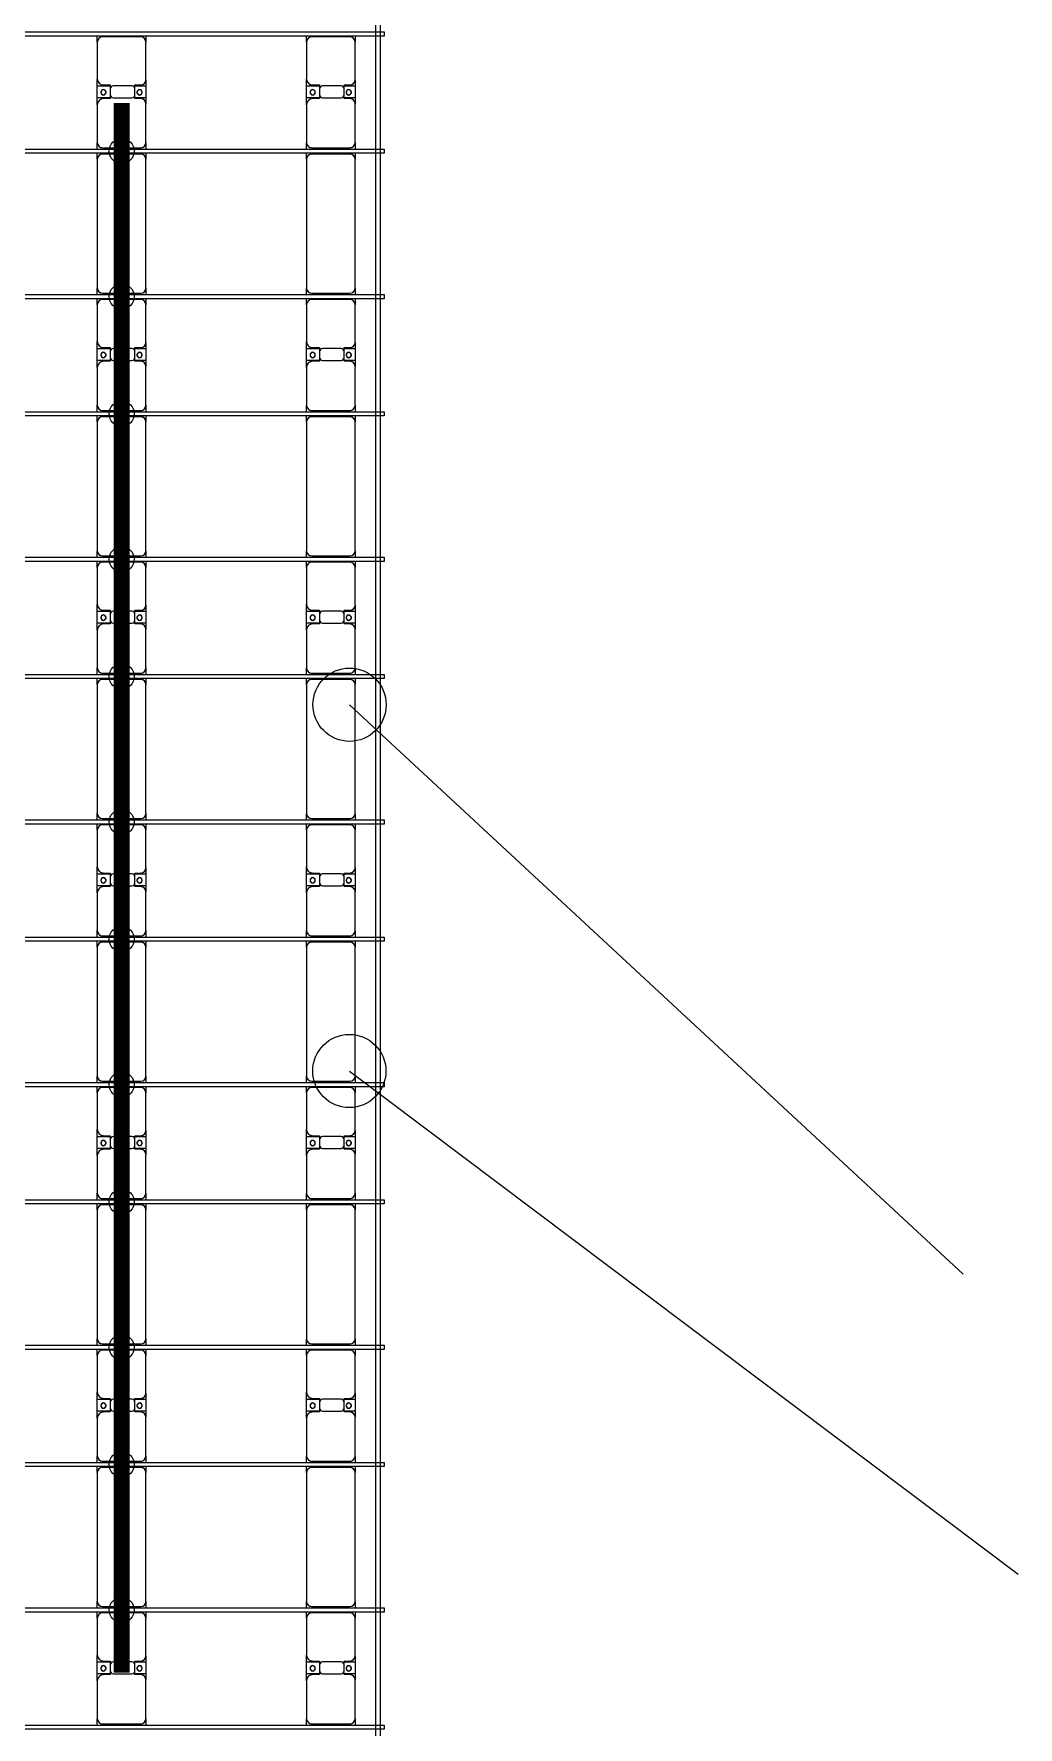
# Model space of a CAD drawing. Header units: millimetres. Extents: x -147246 to 112336, y -213734 to -86506.
# Drawn here: x 5045 to 14456, y -188580 to -172400 of the extents above; entities that cross this region are included whole.
import ezdxf

# ---------------------------------------------------------------- set-up
doc = ezdxf.new("R2010")
doc.units = ezdxf.units.MM
doc.layers.add('A-GENM', color=13, linetype='Continuous', lineweight=9)
doc.layers.add('S-BEAM', color=12, linetype='Continuous', lineweight=9)
for name, color, linetype in [('GC-BICH NEO', 6, 'Continuous'), ('GC-DAY NEO', 5, 'Continuous'), ('GC-HOP 40x60 GIA CUONG', 1, 'Continuous')]:
    doc.layers.add(name, color=color, linetype=linetype)

# ---------------------------------------------------------------- blocks, each defined once
blk = doc.blocks.new('Dai phao do pin - DẢI PHAO ĐỠ PIN-V52-BỐ TRÍ KHUNG KẾT CẤU BÈ PIN 05')
at = {"layer": 'A-GENM', "color": 7}
for p, q in [((13258, 242), (13320, 242)), ((13270, 192), (13270, -173)), ((13680, 242), (13320, 242)), ((13680, 242), (13862, 242)), ((13740, 118), (13740, 182)), ((13748, 242), (13930, 242)), ((13748, 118), (13748, 242)), ((13862, 242), (13862, 118)), ((13870, 182), (13870, 118)), ((14280, 242), (13930, 242)), ((14280, 242), (14338, 242)), ((14330, -173), (14330, 192)), ((14378, 242), (14440, 242)), ((14390, 192), (14390, -173)), ((15670, 242), (14440, 242)), ((15670, 242), (15728, 242)), ((15720, -173), (15720, 192)), ((15768, 242), (15830, 242)), ((15780, 192), (15780, -173)), ((16190, 242), (15830, 242)), ((16190, 242), (16372, 242)), ((16250, 118), (16250, 182)), ((16258, 242), (16440, 242)), ((16258, 118), (16258, 242)), ((16372, 242), (16372, 118)), ((16380, 182), (16380, 118)), ((16790, 242), (16440, 242)), ((16790, 242), (16848, 242)), ((16840, -173), (16840, 192)), ((16888, 242), (16950, 242)), ((16900, 192), (16900, -173)), ((18180, 242), (16950, 242)), ((18180, 242), (18238, 242)), ((18230, -173), (18230, 192)), ((18278, 242), (18340, 242)), ((18290, 192), (18290, -173)), ((18700, 242), (18340, 242)), ((18700, 242), (18882, 242)), ((18760, 118), (18760, 182)), ((18768, 242), (18950, 242)), ((18768, 118), (18768, 242)), ((18882, 242), (18882, 118)), ((18890, 182), (18890, 118)), ((19300, 242), (18950, 242)), ((19300, 242), (19358, 242)), ((19350, -173), (19350, 192)), ((19398, 242), (19460, 242)), ((19410, 192), (19410, -173)), ((20690, 242), (19460, 242)), ((20690, 242), (20748, 242)), ((20740, -173), (20740, 192)), ((20788, 242), (20850, 242)), ((20800, 192), (20800, -173)), ((21210, 242), (20850, 242)), ((21210, 242), (21392, 242)), ((21270, 118), (21270, 182)), ((21278, 242), (21460, 242)), ((21278, 118), (21278, 242)), ((21392, 242), (21392, 118)), ((21400, 182), (21400, 118)), ((21810, 242), (21460, 242)), ((21810, 242), (21868, 242)), ((21860, -173), (21860, 192)), ((21908, 242), (21970, 242)), ((21920, 192), (21920, -173)), ((23200, 242), (21970, 242)), ((23200, 242), (23258, 242)), ((23250, -173), (23250, 192)), ((23298, 242), (23360, 242)), ((23310, 192), (23310, -173)), ((23720, 242), (23360, 242)), ((23720, 242), (23902, 242)), ((23780, 118), (23780, 182)), ((23788, 242), (23970, 242)), ((23788, 118), (23788, 242)), ((23902, 242), (23902, 118)), ((23910, 182), (23910, 118)), ((24320, 242), (23970, 242)), ((24320, 242), (24378, 242)), ((24370, -173), (24370, 192)), ((24418, 242), (24480, 242)), ((24430, 192), (24430, -173)), ((25710, 242), (24480, 242)), ((25710, 242), (25768, 242)), ((25760, -173), (25760, 192)), ((25808, 242), (25870, 242)), ((25820, 192), (25820, -173)), ((26230, 242), (25870, 242)), ((26230, 242), (26412, 242)), ((26290, 118), (26290, 182)), ((26298, 242), (26480, 242)), ((26298, 118), (26298, 242)), ((26412, 242), (26412, 118)), ((26420, 182), (26420, 118)), ((26830, 242), (26480, 242)), ((26830, 242), (26888, 242)), ((26880, -173), (26880, 192)), ((26934, 242), (26990, 242)), ((26940, 192), (26940, -173)), ((28220, 242), (26990, 242)), ((28220, 242), (28278, 242)), ((28270, -173), (28270, 192)), ((28318, 242), (28380, 242)), ((28330, 192), (28330, -173)), ((28740, 242), (28380, 242)), ((28740, 242), (28922, 242)), ((28800, 118), (28800, 182)), ((28808, 242), (28990, 242)), ((28808, 118), (28808, 242)), ((28922, 242), (28922, 118)), ((28930, 182), (28930, 118)), ((29340, 242), (28990, 242)), ((29340, 242), (29398, 242)), ((29390, -173), (29390, 192)), ((13832, 118), (13740, 118)), ((13748, 88), (13748, -88)), ((13870, 118), (13778, 118)), ((13862, -88), (13862, 88)), ((16342, 118), (16250, 118)), ((16258, 88), (16258, -88)), ((16380, 118), (16288, 118)), ((16372, -88), (16372, 88)), ((18852, 118), (18760, 118)), ((18768, 88), (18768, -88)), ((18890, 118), (18798, 118)), ((18882, -88), (18882, 88)), ((21362, 118), (21270, 118)), ((21278, 88), (21278, -88)), ((21400, 118), (21308, 118)), ((21392, -88), (21392, 88)), ((23872, 118), (23780, 118)), ((23788, 88), (23788, -88)), ((23910, 118), (23818, 118)), ((23902, -88), (23902, 88)), ((26382, 118), (26290, 118)), ((26298, 88), (26298, -88)), ((26420, 118), (26328, 118)), ((26412, -88), (26412, 88)), ((28892, 118), (28800, 118)), ((28808, 88), (28808, -88)), ((28930, 118), (28838, 118)), ((28922, -88), (28922, 88)), ((13740, -173), (13740, -118)), ((13740, -118), (13832, -118)), ((13748, -223), (13748, -118)), ((13778, -118), (13870, -118)), ((13862, -118), (13862, -223)), ((13870, -118), (13870, -173)), ((16250, -173), (16250, -118)), ((16250, -118), (16342, -118)), ((16258, -223), (16258, -118)), ((16288, -118), (16380, -118)), ((16372, -118), (16372, -223)), ((16380, -118), (16380, -173)), ((18760, -173), (18760, -118)), ((18760, -118), (18852, -118)), ((18768, -223), (18768, -118)), ((18798, -118), (18890, -118)), ((18882, -118), (18882, -223)), ((18890, -118), (18890, -173)), ((21270, -173), (21270, -118)), ((21270, -118), (21362, -118)), ((21278, -223), (21278, -118)), ((21308, -118), (21400, -118)), ((21392, -118), (21392, -223)), ((21400, -118), (21400, -173)), ((23780, -173), (23780, -118)), ((23780, -118), (23872, -118)), ((23788, -223), (23788, -118)), ((23818, -118), (23910, -118)), ((23902, -118), (23902, -223)), ((23910, -118), (23910, -173)), ((26290, -173), (26290, -118)), ((26290, -118), (26382, -118)), ((26298, -223), (26298, -118)), ((26328, -118), (26420, -118)), ((26412, -118), (26412, -223)), ((26420, -118), (26420, -173)), ((28800, -173), (28800, -118)), ((28800, -118), (28892, -118)), ((28808, -223), (28808, -118)), ((28838, -118), (28930, -118)), ((28922, -118), (28922, -223)), ((28930, -118), (28930, -173)), ((13320, -223), (13258, -223)), ((13320, -223), (13690, -223)), ((13862, -223), (13690, -223)), ((13920, -223), (13748, -223)), ((13920, -223), (14280, -223)), ((14338, -223), (14280, -223)), ((14440, -223), (14378, -223)), ((14440, -223), (15670, -223)), ((15728, -223), (15670, -223)), ((15830, -223), (15768, -223)), ((15830, -223), (16200, -223)), ((16372, -223), (16200, -223)), ((16430, -223), (16258, -223)), ((16430, -223), (16790, -223)), ((16848, -223), (16790, -223)), ((16950, -223), (16888, -223)), ((16950, -223), (18180, -223)), ((18238, -223), (18180, -223)), ((18340, -223), (18278, -223)), ((18340, -223), (18710, -223)), ((18882, -223), (18710, -223)), ((18940, -223), (18768, -223)), ((18940, -223), (19300, -223)), ((19358, -223), (19300, -223)), ((19460, -223), (19398, -223)), ((19460, -223), (20690, -223)), ((20748, -223), (20690, -223)), ((20850, -223), (20788, -223)), ((20850, -223), (21220, -223)), ((21392, -223), (21220, -223)), ((21450, -223), (21278, -223)), ((21450, -223), (21810, -223)), ((21868, -223), (21810, -223)), ((21970, -223), (21908, -223)), ((21970, -223), (23200, -223)), ((23258, -223), (23200, -223)), ((23360, -223), (23298, -223)), ((23360, -223), (23730, -223)), ((23902, -223), (23730, -223)), ((23960, -223), (23788, -223)), ((23960, -223), (24320, -223)), ((24378, -223), (24320, -223)), ((24480, -223), (24418, -223)), ((24480, -223), (25710, -223)), ((25768, -223), (25710, -223)), ((25870, -223), (25808, -223)), ((25870, -223), (26240, -223)), ((26412, -223), (26240, -223)), ((26470, -223), (26298, -223)), ((26470, -223), (26830, -223)), ((26888, -223), (26830, -223)), ((26990, -223), (26934, -223)), ((26990, -223), (28220, -223)), ((28278, -223), (28220, -223)), ((28380, -223), (28318, -223)), ((28380, -223), (28750, -223)), ((28922, -223), (28750, -223)), ((28980, -223), (28808, -223)), ((28980, -223), (29340, -223)), ((29398, -223), (29340, -223))]:
    blk.add_line(p, q, dxfattribs=at)
for centre, radius, start, end in [((13320, 192), 50, 90, 180), ((13320, 192), 50, 135, 180), ((13680, 182), 60, 0, 90), ((13680, 182), 60, 0, 30), ((13799, 183), 25, 360, 180), ((13799, 183), 25, 180, 0), ((13801, 183), 25, 0, 180), ((13801, 183), 25, 180, 360), ((13930, 182), 60, 90, 180), ((13930, 182), 60, 150, 180), ((14280, 192), 50, 0, 90), ((14280, 192), 50, 0, 45), ((14440, 192), 50, 90, 180), ((14440, 192), 50, 105, 180), ((15670, 192), 50, 360, 90), ((15670, 192), 50, 15, 90), ((15830, 192), 50, 90, 180), ((15830, 192), 50, 135, 180), ((16190, 182), 60, 0, 90), ((16190, 182), 60, 0, 30), ((16309, 183), 25, 360, 180), ((16309, 183), 25, 180, 0), ((16311, 183), 25, 0, 180), ((16311, 183), 25, 180, 0), ((16440, 182), 60, 90, 180), ((16440, 182), 60, 150, 180), ((16790, 192), 50, 0, 90), ((16790, 192), 50, 0, 45), ((16950, 192), 50, 90, 180), ((16950, 192), 50, 105, 180), ((18180, 192), 50, 360, 90), ((18180, 192), 50, 15, 90), ((18340, 192), 50, 90, 180), ((18340, 192), 50, 135, 180), ((18700, 182), 60, 360, 90), ((18700, 182), 60, 360, 30), ((18819, 183), 25, 0, 180), ((18819, 183), 25, 180, 0), ((18821, 183), 25, 360, 180), ((18821, 183), 25, 180, 0), ((18950, 182), 60, 90, 180), ((18950, 182), 60, 150, 180), ((19300, 192), 50, 0, 90), ((19300, 192), 50, 0, 45), ((19460, 192), 50, 90, 180), ((19460, 192), 50, 105, 180), ((20690, 192), 50, 360, 90), ((20690, 192), 50, 15, 90), ((20850, 192), 50, 90, 180), ((20850, 192), 50, 135, 180), ((21210, 182), 60, 0, 90), ((21210, 182), 60, 0, 30), ((21329, 183), 25, 360, 180), ((21329, 183), 25, 180, 0), ((21331, 183), 25, 360, 180), ((21331, 183), 25, 180, 0), ((21460, 182), 60, 90, 180), ((21460, 182), 60, 150, 180), ((21810, 192), 50, 0, 90), ((21810, 192), 50, 0, 45), ((21970, 192), 50, 90, 180), ((21970, 192), 50, 105, 180), ((23200, 192), 50, 0, 90), ((23200, 192), 50, 15, 90), ((23360, 192), 50, 90, 180), ((23360, 192), 50, 135, 180), ((23720, 182), 60, 360, 90), ((23720, 182), 60, 360, 30), ((23839, 183), 25, 360, 180), ((23839, 183), 25, 180, 0), ((23841, 183), 25, 0, 180), ((23841, 183), 25, 180, 0), ((23970, 182), 60, 90, 180), ((23970, 182), 60, 150, 180), ((24320, 192), 50, 0, 90), ((24320, 192), 50, 0, 45), ((24480, 192), 50, 90, 180), ((24480, 192), 50, 105, 180), ((25710, 192), 50, 360, 90), ((25710, 192), 50, 15, 90), ((25870, 192), 50, 90, 180), ((25870, 192), 50, 135, 180), ((26230, 182), 60, 0, 90), ((26230, 182), 60, 0, 30), ((26349, 183), 25, 360, 180), ((26349, 183), 25, 180, 0), ((26351, 183), 25, 0, 180), ((26351, 183), 25, 180, 0), ((26480, 182), 60, 90, 180), ((26480, 182), 60, 150, 180), ((26830, 192), 50, 360, 90), ((26830, 192), 50, 360, 45), ((26990, 192), 50, 90, 180), ((26990, 192), 50, 105, 180), ((28220, 192), 50, 0, 90), ((28220, 192), 50, 15, 90), ((28380, 192), 50, 90, 180), ((28380, 192), 50, 135, 180), ((28740, 182), 60, 360, 90), ((28740, 182), 60, 360, 30), ((28859, 183), 25, 360, 180), ((28859, 183), 25, 180, 0), ((28861, 183), 25, 0, 180), ((28861, 183), 25, 180, 360), ((28990, 182), 60, 90, 180), ((28990, 182), 60, 150, 180), ((29340, 192), 50, 0, 90), ((29340, 192), 50, 0, 45), ((13778, 88), 30, 90, 180), ((13832, 88), 30, 0, 90), ((16288, 88), 30, 90, 180), ((16342, 88), 30, 360, 90), ((18798, 88), 30, 90, 180), ((18852, 88), 30, 0, 90), ((21308, 88), 30, 90, 180), ((21362, 88), 30, 360, 90), ((23818, 88), 30, 90, 180), ((23872, 88), 30, 360, 90), ((26328, 88), 30, 90, 180), ((26382, 88), 30, 360, 90), ((28838, 88), 30, 90, 180), ((28892, 88), 30, 0, 90), ((13778, -88), 30, 180, 270), ((13799, -162), 25, 360, 180), ((13801, -162), 25, 360, 180), ((13832, -88), 30, 270, 360), ((16288, -88), 30, 180, 270), ((16309, -162), 25, 360, 180), ((16311, -162), 25, 360, 180), ((16342, -88), 30, 270, 360), ((18798, -88), 30, 180, 270), ((18819, -162), 25, 360, 180), ((18821, -162), 25, 360, 180), ((18852, -88), 30, 270, 0), ((21308, -88), 30, 180, 270), ((21329, -162), 25, 0, 180), ((21331, -162), 25, 360, 180), ((21362, -88), 30, 270, 360), ((23818, -88), 30, 180, 270), ((23839, -162), 25, 0, 180), ((23841, -162), 25, 0, 180), ((23872, -88), 30, 270, 0), ((26328, -88), 30, 180, 270), ((26349, -162), 25, 360, 180), ((26351, -162), 25, 360, 180), ((26382, -88), 30, 270, 0), ((28838, -88), 30, 180, 270), ((28859, -162), 25, 360, 180), ((28861, -162), 25, 0, 180), ((28892, -88), 30, 270, 360), ((13320, -173), 50, 180, 270), ((13320, -173), 50, 180, 225), ((13690, -173), 50, 270, 360), ((13690, -173), 50, 315, 360), ((13799, -162), 25, 180, 0), ((13801, -162), 25, 180, 0), ((13920, -173), 50, 180, 270), ((13920, -173), 50, 180, 225), ((14280, -173), 50, 270, 360), ((14280, -173), 50, 315, 360), ((14440, -173), 50, 180, 270), ((14440, -173), 50, 180, 270), ((15670, -173), 50, 270, 360), ((15670, -173), 50, 285, 360), ((15830, -173), 50, 180, 270), ((15830, -173), 50, 180, 225), ((16200, -173), 50, 270, 360), ((16200, -173), 50, 315, 0), ((16309, -162), 25, 180, 0), ((16311, -162), 25, 180, 360), ((16430, -173), 50, 180, 270), ((16430, -173), 50, 180, 225), ((16790, -173), 50, 270, 0), ((16790, -173), 50, 315, 0), ((16950, -173), 50, 180, 270), ((16950, -173), 50, 180, 270), ((18180, -173), 50, 270, 360), ((18180, -173), 50, 285, 360), ((18340, -173), 50, 180, 270), ((18340, -173), 50, 180, 225), ((18710, -173), 50, 270, 360), ((18710, -173), 50, 315, 360), ((18819, -162), 25, 180, 360), ((18821, -162), 25, 180, 360), ((18940, -173), 50, 180, 270), ((18940, -173), 50, 180, 225), ((19300, -173), 50, 270, 0), ((19300, -173), 50, 315, 0), ((19460, -173), 50, 180, 270), ((19460, -173), 50, 180, 270), ((20690, -173), 50, 270, 0), ((20690, -173), 50, 285, 360), ((20850, -173), 50, 180, 270), ((20850, -173), 50, 180, 225), ((21220, -173), 50, 270, 0), ((21220, -173), 50, 315, 360), ((21329, -162), 25, 180, 0), ((21331, -162), 25, 180, 360), ((21450, -173), 50, 180, 270), ((21450, -173), 50, 180, 225), ((21810, -173), 50, 270, 0), ((21810, -173), 50, 315, 360), ((21970, -173), 50, 180, 270), ((21970, -173), 50, 180, 270), ((23200, -173), 50, 270, 360), ((23200, -173), 50, 285, 360), ((23360, -173), 50, 180, 270), ((23360, -173), 50, 180, 225), ((23730, -173), 50, 270, 360), ((23730, -173), 50, 315, 0), ((23839, -162), 25, 180, 0), ((23841, -162), 25, 180, 0), ((23960, -173), 50, 180, 270), ((23960, -173), 50, 180, 225), ((24320, -173), 50, 270, 0), ((24320, -173), 50, 315, 360), ((24480, -173), 50, 180, 270), ((24480, -173), 50, 180, 270), ((25710, -173), 50, 270, 360), ((25710, -173), 50, 285, 360), ((25870, -173), 50, 180, 270), ((25870, -173), 50, 180, 225), ((26240, -173), 50, 270, 0), ((26240, -173), 50, 315, 0), ((26349, -162), 25, 180, 360), ((26351, -162), 25, 180, 360), ((26470, -173), 50, 180, 270), ((26470, -173), 50, 180, 225), ((26830, -173), 50, 270, 0), ((26830, -173), 50, 315, 360), ((26990, -173), 50, 180, 270), ((26990, -173), 50, 180, 270), ((28220, -173), 50, 270, 360), ((28220, -173), 50, 285, 360), ((28380, -173), 50, 180, 270), ((28380, -173), 50, 180, 225), ((28750, -173), 50, 270, 360), ((28750, -173), 50, 315, 0), ((28859, -162), 25, 180, 360), ((28861, -162), 25, 180, 360), ((28980, -173), 50, 180, 270), ((28980, -173), 50, 180, 225), ((29340, -173), 50, 270, 360), ((29340, -173), 50, 315, 360)]:
    blk.add_arc(centre, radius, start, end, dxfattribs=at)
blk = doc.blocks.new('Dai phao do pin - DẢI PHAO ĐỠ PIN-V53-BỐ TRÍ KHUNG KẾT CẤU BÈ PIN 05')
at = {"layer": 'A-GENM', "color": 7}
for p, q in [((13258, 242), (13320, 242)), ((13270, 192), (13270, -173)), ((13680, 242), (13320, 242)), ((13680, 242), (13862, 242)), ((13740, 118), (13740, 182)), ((13748, 242), (13930, 242)), ((13748, 118), (13748, 242)), ((13862, 242), (13862, 118)), ((13870, 182), (13870, 118)), ((14280, 242), (13930, 242)), ((14280, 242), (14338, 242)), ((14330, -173), (14330, 192)), ((14378, 242), (14440, 242)), ((14390, 192), (14390, -173)), ((15670, 242), (14440, 242)), ((15670, 242), (15728, 242)), ((15720, -173), (15720, 192)), ((15768, 242), (15830, 242)), ((15780, 192), (15780, -173)), ((16190, 242), (15830, 242)), ((16190, 242), (16372, 242)), ((16250, 118), (16250, 182)), ((16258, 242), (16440, 242)), ((16258, 118), (16258, 242)), ((16372, 242), (16372, 118)), ((16380, 182), (16380, 118)), ((16790, 242), (16440, 242)), ((16790, 242), (16848, 242)), ((16840, -173), (16840, 192)), ((16888, 242), (16950, 242)), ((16900, 192), (16900, -173)), ((18180, 242), (16950, 242)), ((18180, 242), (18238, 242)), ((18230, -173), (18230, 192)), ((18278, 242), (18340, 242)), ((18290, 192), (18290, -173)), ((18700, 242), (18340, 242)), ((18700, 242), (18882, 242)), ((18760, 118), (18760, 182)), ((18768, 242), (18950, 242)), ((18768, 118), (18768, 242)), ((18882, 242), (18882, 118)), ((18890, 182), (18890, 118)), ((19300, 242), (18950, 242)), ((19300, 242), (19358, 242)), ((19350, -173), (19350, 192)), ((19398, 242), (19460, 242)), ((19410, 192), (19410, -173)), ((20690, 242), (19460, 242)), ((20690, 242), (20748, 242)), ((20740, -173), (20740, 192)), ((20788, 242), (20850, 242)), ((20800, 192), (20800, -173)), ((21210, 242), (20850, 242)), ((21210, 242), (21392, 242)), ((21270, 118), (21270, 182)), ((21278, 242), (21460, 242)), ((21278, 118), (21278, 242)), ((21392, 242), (21392, 118)), ((21400, 182), (21400, 118)), ((21810, 242), (21460, 242)), ((21810, 242), (21868, 242)), ((21860, -173), (21860, 192)), ((21908, 242), (21970, 242)), ((21920, 192), (21920, -173)), ((23200, 242), (21970, 242)), ((23200, 242), (23258, 242)), ((23250, -173), (23250, 192)), ((23298, 242), (23360, 242)), ((23310, 192), (23310, -173)), ((23720, 242), (23360, 242)), ((23720, 242), (23902, 242)), ((23780, 118), (23780, 182)), ((23788, 242), (23970, 242)), ((23788, 118), (23788, 242)), ((23902, 242), (23902, 118)), ((23910, 182), (23910, 118)), ((24320, 242), (23970, 242)), ((24320, 242), (24378, 242)), ((24370, -173), (24370, 192)), ((24418, 242), (24480, 242)), ((24430, 192), (24430, -173)), ((25710, 242), (24480, 242)), ((25710, 242), (25768, 242)), ((25760, -173), (25760, 192)), ((25808, 242), (25870, 242)), ((25820, 192), (25820, -173)), ((26230, 242), (25870, 242)), ((26230, 242), (26412, 242)), ((26290, 118), (26290, 182)), ((26298, 242), (26480, 242)), ((26298, 118), (26298, 242)), ((26412, 242), (26412, 118)), ((26420, 182), (26420, 118)), ((26830, 242), (26480, 242)), ((26830, 242), (26888, 242)), ((26880, -173), (26880, 192)), ((26934, 242), (26990, 242)), ((26940, 192), (26940, -173)), ((28220, 242), (26990, 242)), ((28220, 242), (28278, 242)), ((28270, -173), (28270, 192)), ((28318, 242), (28380, 242)), ((28330, 192), (28330, -173)), ((28740, 242), (28380, 242)), ((28740, 242), (28922, 242)), ((28800, 118), (28800, 182)), ((28808, 242), (28990, 242)), ((28808, 118), (28808, 242)), ((28922, 242), (28922, 118)), ((28930, 182), (28930, 118)), ((29340, 242), (28990, 242)), ((29340, 242), (29398, 242)), ((29390, -173), (29390, 192)), ((13832, 118), (13740, 118)), ((13748, 88), (13748, -88)), ((13870, 118), (13778, 118)), ((13862, -88), (13862, 88)), ((16342, 118), (16250, 118)), ((16258, 88), (16258, -88)), ((16380, 118), (16288, 118)), ((16372, -88), (16372, 88)), ((18852, 118), (18760, 118)), ((18768, 88), (18768, -88)), ((18890, 118), (18798, 118)), ((18882, -88), (18882, 88)), ((21362, 118), (21270, 118)), ((21278, 88), (21278, -88)), ((21400, 118), (21308, 118)), ((21392, -88), (21392, 88)), ((23872, 118), (23780, 118)), ((23788, 88), (23788, -88)), ((23910, 118), (23818, 118)), ((23902, -88), (23902, 88)), ((26382, 118), (26290, 118)), ((26298, 88), (26298, -88)), ((26420, 118), (26328, 118)), ((26412, -88), (26412, 88)), ((28892, 118), (28800, 118)), ((28808, 88), (28808, -88)), ((28930, 118), (28838, 118)), ((28922, -88), (28922, 88)), ((13740, -173), (13740, -118)), ((13740, -118), (13832, -118)), ((13748, -223), (13748, -118)), ((13778, -118), (13870, -118)), ((13862, -118), (13862, -223)), ((13870, -118), (13870, -173)), ((16250, -173), (16250, -118)), ((16250, -118), (16342, -118)), ((16258, -223), (16258, -118)), ((16288, -118), (16380, -118)), ((16372, -118), (16372, -223)), ((16380, -118), (16380, -173)), ((18760, -173), (18760, -118)), ((18760, -118), (18852, -118)), ((18768, -223), (18768, -118)), ((18798, -118), (18890, -118)), ((18882, -118), (18882, -223)), ((18890, -118), (18890, -173)), ((21270, -173), (21270, -118)), ((21270, -118), (21362, -118)), ((21278, -223), (21278, -118)), ((21308, -118), (21400, -118)), ((21392, -118), (21392, -223)), ((21400, -118), (21400, -173)), ((23780, -173), (23780, -118)), ((23780, -118), (23872, -118)), ((23788, -223), (23788, -118)), ((23818, -118), (23910, -118)), ((23902, -118), (23902, -223)), ((23910, -118), (23910, -173)), ((26290, -173), (26290, -118)), ((26290, -118), (26382, -118)), ((26298, -223), (26298, -118)), ((26328, -118), (26420, -118)), ((26412, -118), (26412, -223)), ((26420, -118), (26420, -173)), ((28800, -173), (28800, -118)), ((28800, -118), (28892, -118)), ((28808, -223), (28808, -118)), ((28838, -118), (28930, -118)), ((28922, -118), (28922, -223)), ((28930, -118), (28930, -173)), ((13320, -223), (13258, -223)), ((13320, -223), (13690, -223)), ((13862, -223), (13690, -223)), ((13920, -223), (13748, -223)), ((13920, -223), (14280, -223)), ((14338, -223), (14280, -223)), ((14440, -223), (14378, -223)), ((14440, -223), (15670, -223)), ((15728, -223), (15670, -223)), ((15830, -223), (15768, -223)), ((15830, -223), (16200, -223)), ((16372, -223), (16200, -223)), ((16430, -223), (16258, -223)), ((16430, -223), (16790, -223)), ((16848, -223), (16790, -223)), ((16950, -223), (16888, -223)), ((16950, -223), (18180, -223)), ((18238, -223), (18180, -223)), ((18340, -223), (18278, -223)), ((18340, -223), (18710, -223)), ((18882, -223), (18710, -223)), ((18940, -223), (18768, -223)), ((18940, -223), (19300, -223)), ((19358, -223), (19300, -223)), ((19460, -223), (19398, -223)), ((19460, -223), (20690, -223)), ((20748, -223), (20690, -223)), ((20850, -223), (20788, -223)), ((20850, -223), (21220, -223)), ((21392, -223), (21220, -223)), ((21450, -223), (21278, -223)), ((21450, -223), (21810, -223)), ((21868, -223), (21810, -223)), ((21970, -223), (21908, -223)), ((21970, -223), (23200, -223)), ((23258, -223), (23200, -223)), ((23360, -223), (23298, -223)), ((23360, -223), (23730, -223)), ((23902, -223), (23730, -223)), ((23960, -223), (23788, -223)), ((23960, -223), (24320, -223)), ((24378, -223), (24320, -223)), ((24480, -223), (24418, -223)), ((24480, -223), (25710, -223)), ((25768, -223), (25710, -223)), ((25870, -223), (25808, -223)), ((25870, -223), (26240, -223)), ((26412, -223), (26240, -223)), ((26470, -223), (26298, -223)), ((26470, -223), (26830, -223)), ((26888, -223), (26830, -223)), ((26990, -223), (26934, -223)), ((26990, -223), (28220, -223)), ((28278, -223), (28220, -223)), ((28380, -223), (28318, -223)), ((28380, -223), (28750, -223)), ((28922, -223), (28750, -223)), ((28980, -223), (28808, -223)), ((28980, -223), (29340, -223)), ((29398, -223), (29340, -223))]:
    blk.add_line(p, q, dxfattribs=at)
for centre, radius, start, end in [((13320, 192), 50, 90, 180), ((13320, 192), 50, 135, 180), ((13680, 182), 60, 0, 90), ((13680, 182), 60, 0, 30), ((13799, 183), 25, 360, 180), ((13799, 183), 25, 180, 0), ((13801, 183), 25, 0, 180), ((13801, 183), 25, 180, 360), ((13930, 182), 60, 90, 180), ((13930, 182), 60, 150, 180), ((14280, 192), 50, 0, 90), ((14280, 192), 50, 0, 45), ((14440, 192), 50, 90, 180), ((14440, 192), 50, 105, 180), ((15670, 192), 50, 360, 90), ((15670, 192), 50, 15, 90), ((15830, 192), 50, 90, 180), ((15830, 192), 50, 135, 180), ((16190, 182), 60, 0, 90), ((16190, 182), 60, 0, 30), ((16309, 183), 25, 360, 180), ((16309, 183), 25, 180, 0), ((16311, 183), 25, 0, 180), ((16311, 183), 25, 180, 0), ((16440, 182), 60, 90, 180), ((16440, 182), 60, 150, 180), ((16790, 192), 50, 0, 90), ((16790, 192), 50, 0, 45), ((16950, 192), 50, 90, 180), ((16950, 192), 50, 105, 180), ((18180, 192), 50, 360, 90), ((18180, 192), 50, 15, 90), ((18340, 192), 50, 90, 180), ((18340, 192), 50, 135, 180), ((18700, 182), 60, 360, 90), ((18700, 182), 60, 360, 30), ((18819, 183), 25, 0, 180), ((18819, 183), 25, 180, 0), ((18821, 183), 25, 360, 180), ((18821, 183), 25, 180, 0), ((18950, 182), 60, 90, 180), ((18950, 182), 60, 150, 180), ((19300, 192), 50, 0, 90), ((19300, 192), 50, 0, 45), ((19460, 192), 50, 90, 180), ((19460, 192), 50, 105, 180), ((20690, 192), 50, 360, 90), ((20690, 192), 50, 15, 90), ((20850, 192), 50, 90, 180), ((20850, 192), 50, 135, 180), ((21210, 182), 60, 0, 90), ((21210, 182), 60, 0, 30), ((21329, 183), 25, 360, 180), ((21329, 183), 25, 180, 0), ((21331, 183), 25, 360, 180), ((21331, 183), 25, 180, 0), ((21460, 182), 60, 90, 180), ((21460, 182), 60, 150, 180), ((21810, 192), 50, 0, 90), ((21810, 192), 50, 0, 45), ((21970, 192), 50, 90, 180), ((21970, 192), 50, 105, 180), ((23200, 192), 50, 0, 90), ((23200, 192), 50, 15, 90), ((23360, 192), 50, 90, 180), ((23360, 192), 50, 135, 180), ((23720, 182), 60, 360, 90), ((23720, 182), 60, 360, 30), ((23839, 183), 25, 360, 180), ((23839, 183), 25, 180, 0), ((23841, 183), 25, 0, 180), ((23841, 183), 25, 180, 0), ((23970, 182), 60, 90, 180), ((23970, 182), 60, 150, 180), ((24320, 192), 50, 0, 90), ((24320, 192), 50, 0, 45), ((24480, 192), 50, 90, 180), ((24480, 192), 50, 105, 180), ((25710, 192), 50, 360, 90), ((25710, 192), 50, 15, 90), ((25870, 192), 50, 90, 180), ((25870, 192), 50, 135, 180), ((26230, 182), 60, 0, 90), ((26230, 182), 60, 0, 30), ((26349, 183), 25, 360, 180), ((26349, 183), 25, 180, 0), ((26351, 183), 25, 0, 180), ((26351, 183), 25, 180, 0), ((26480, 182), 60, 90, 180), ((26480, 182), 60, 150, 180), ((26830, 192), 50, 360, 90), ((26830, 192), 50, 360, 45), ((26990, 192), 50, 90, 180), ((26990, 192), 50, 105, 180), ((28220, 192), 50, 0, 90), ((28220, 192), 50, 15, 90), ((28380, 192), 50, 90, 180), ((28380, 192), 50, 135, 180), ((28740, 182), 60, 360, 90), ((28740, 182), 60, 360, 30), ((28859, 183), 25, 360, 180), ((28859, 183), 25, 180, 0), ((28861, 183), 25, 0, 180), ((28861, 183), 25, 180, 360), ((28990, 182), 60, 90, 180), ((28990, 182), 60, 150, 180), ((29340, 192), 50, 0, 90), ((29340, 192), 50, 0, 45), ((13778, 88), 30, 90, 180), ((13832, 88), 30, 0, 90), ((16288, 88), 30, 90, 180), ((16342, 88), 30, 360, 90), ((18798, 88), 30, 90, 180), ((18852, 88), 30, 0, 90), ((21308, 88), 30, 90, 180), ((21362, 88), 30, 360, 90), ((23818, 88), 30, 90, 180), ((23872, 88), 30, 360, 90), ((26328, 88), 30, 90, 180), ((26382, 88), 30, 360, 90), ((28838, 88), 30, 90, 180), ((28892, 88), 30, 0, 90), ((13778, -88), 30, 180, 270), ((13799, -162), 25, 360, 180), ((13801, -162), 25, 360, 180), ((13832, -88), 30, 270, 360), ((16288, -88), 30, 180, 270), ((16309, -162), 25, 360, 180), ((16311, -162), 25, 360, 180), ((16342, -88), 30, 270, 360), ((18798, -88), 30, 180, 270), ((18819, -162), 25, 360, 180), ((18821, -162), 25, 360, 180), ((18852, -88), 30, 270, 0), ((21308, -88), 30, 180, 270), ((21329, -162), 25, 0, 180), ((21331, -162), 25, 360, 180), ((21362, -88), 30, 270, 360), ((23818, -88), 30, 180, 270), ((23839, -162), 25, 0, 180), ((23841, -162), 25, 0, 180), ((23872, -88), 30, 270, 0), ((26328, -88), 30, 180, 270), ((26349, -162), 25, 360, 180), ((26351, -162), 25, 360, 180), ((26382, -88), 30, 270, 0), ((28838, -88), 30, 180, 270), ((28859, -162), 25, 360, 180), ((28861, -162), 25, 0, 180), ((28892, -88), 30, 270, 360), ((13320, -173), 50, 180, 270), ((13320, -173), 50, 180, 225), ((13690, -173), 50, 270, 360), ((13690, -173), 50, 315, 360), ((13799, -162), 25, 180, 0), ((13801, -162), 25, 180, 0), ((13920, -173), 50, 180, 270), ((13920, -173), 50, 180, 225), ((14280, -173), 50, 270, 360), ((14280, -173), 50, 315, 360), ((14440, -173), 50, 180, 270), ((14440, -173), 50, 180, 270), ((15670, -173), 50, 270, 360), ((15670, -173), 50, 285, 360), ((15830, -173), 50, 180, 270), ((15830, -173), 50, 180, 225), ((16200, -173), 50, 270, 360), ((16200, -173), 50, 315, 0), ((16309, -162), 25, 180, 0), ((16311, -162), 25, 180, 360), ((16430, -173), 50, 180, 270), ((16430, -173), 50, 180, 225), ((16790, -173), 50, 270, 0), ((16790, -173), 50, 315, 0), ((16950, -173), 50, 180, 270), ((16950, -173), 50, 180, 270), ((18180, -173), 50, 270, 360), ((18180, -173), 50, 285, 360), ((18340, -173), 50, 180, 270), ((18340, -173), 50, 180, 225), ((18710, -173), 50, 270, 360), ((18710, -173), 50, 315, 360), ((18819, -162), 25, 180, 360), ((18821, -162), 25, 180, 360), ((18940, -173), 50, 180, 270), ((18940, -173), 50, 180, 225), ((19300, -173), 50, 270, 0), ((19300, -173), 50, 315, 0), ((19460, -173), 50, 180, 270), ((19460, -173), 50, 180, 270), ((20690, -173), 50, 270, 0), ((20690, -173), 50, 285, 360), ((20850, -173), 50, 180, 270), ((20850, -173), 50, 180, 225), ((21220, -173), 50, 270, 0), ((21220, -173), 50, 315, 360), ((21329, -162), 25, 180, 0), ((21331, -162), 25, 180, 360), ((21450, -173), 50, 180, 270), ((21450, -173), 50, 180, 225), ((21810, -173), 50, 270, 0), ((21810, -173), 50, 315, 360), ((21970, -173), 50, 180, 270), ((21970, -173), 50, 180, 270), ((23200, -173), 50, 270, 360), ((23200, -173), 50, 285, 360), ((23360, -173), 50, 180, 270), ((23360, -173), 50, 180, 225), ((23730, -173), 50, 270, 360), ((23730, -173), 50, 315, 0), ((23839, -162), 25, 180, 0), ((23841, -162), 25, 180, 0), ((23960, -173), 50, 180, 270), ((23960, -173), 50, 180, 225), ((24320, -173), 50, 270, 0), ((24320, -173), 50, 315, 360), ((24480, -173), 50, 180, 270), ((24480, -173), 50, 180, 270), ((25710, -173), 50, 270, 360), ((25710, -173), 50, 285, 360), ((25870, -173), 50, 180, 270), ((25870, -173), 50, 180, 225), ((26240, -173), 50, 270, 0), ((26240, -173), 50, 315, 0), ((26349, -162), 25, 180, 360), ((26351, -162), 25, 180, 360), ((26470, -173), 50, 180, 270), ((26470, -173), 50, 180, 225), ((26830, -173), 50, 270, 0), ((26830, -173), 50, 315, 360), ((26990, -173), 50, 180, 270), ((26990, -173), 50, 180, 270), ((28220, -173), 50, 270, 360), ((28220, -173), 50, 285, 360), ((28380, -173), 50, 180, 270), ((28380, -173), 50, 180, 225), ((28750, -173), 50, 270, 360), ((28750, -173), 50, 315, 0), ((28859, -162), 25, 180, 360), ((28861, -162), 25, 180, 360), ((28980, -173), 50, 180, 270), ((28980, -173), 50, 180, 225), ((29340, -173), 50, 270, 360), ((29340, -173), 50, 315, 360)]:
    blk.add_arc(centre, radius, start, end, dxfattribs=at)
blk = doc.blocks.new('Dầm C52 - Dầm C52-18923-BỐ TRÍ KHUNG KẾT CẤU BÈ PIN 05')
at = {"layer": 'S-BEAM', "color": 1}
for p, q in [((-52556, -20), (-52556, 20)), ((-52556, 20), (52556, 20)), ((52556, -20), (-52556, -20))]:
    blk.add_line(p, q, dxfattribs=at)
blk = doc.blocks.new('Dầm C52 - Hộp 40x60-25907-BỐ TRÍ KHUNG KẾT CẤU BÈ PIN 05')
at = {"layer": 'S-BEAM', "color": 3, "lineweight": 25}
for p, q in [((-55977, 20), (55977, 20)), ((55977, -20), (-55977, -20))]:
    blk.add_line(p, q, dxfattribs=at)
blk = doc.blocks.new('HOBANMONG_BEPIN 5_rvt-1-BỐ TRÍ KHUNG KẾT CẤU BÈ PIN 05')
at = {"layer": 'A-GENM', "color": 3, "lineweight": 25, "rotation": 89.99977101252024}
for name, p in [('Dai phao do pin - DẢI PHAO ĐỠ PIN-V52-BỐ TRÍ KHUNG KẾT CẤU BÈ PIN 05', (5894, -201818)), ('Dai phao do pin - DẢI PHAO ĐỠ PIN-V53-BỐ TRÍ KHUNG KẾT CẤU BÈ PIN 05', (7894, -201818))]:
    blk.add_blockref(name, p, dxfattribs=at)
at = {"layer": 'S-BEAM', "color": 3, "lineweight": 25}
for name, p, rotation in [('Dầm C52 - Hộp 40x60-25907-BỐ TRÍ KHUNG KẾT CẤU BÈ PIN 05', (8336, -148542), 269.9997710125197), ('Dầm C52 - Dầm C52-18923-BỐ TRÍ KHUNG KẾT CẤU BÈ PIN 05', (-44162, -172400), 179.9997710135151), ('Dầm C52 - Dầm C52-18923-BỐ TRÍ KHUNG KẾT CẤU BÈ PIN 05', (-44162, -173520), 179.9997710135151), ('Dầm C52 - Dầm C52-18923-BỐ TRÍ KHUNG KẾT CẤU BÈ PIN 05', (-44162, -174910), 179.9997710135151), ('Dầm C52 - Dầm C52-18923-BỐ TRÍ KHUNG KẾT CẤU BÈ PIN 05', (-44162, -176030), 179.9997710135151), ('Dầm C52 - Dầm C52-18923-BỐ TRÍ KHUNG KẾT CẤU BÈ PIN 05', (-44162, -177420), 179.9997710135151), ('Dầm C52 - Dầm C52-18923-BỐ TRÍ KHUNG KẾT CẤU BÈ PIN 05', (-44162, -178540), 179.9997710135151), ('Dầm C52 - Dầm C52-18923-BỐ TRÍ KHUNG KẾT CẤU BÈ PIN 05', (-44162, -179930), 179.9997710135151), ('Dầm C52 - Dầm C52-18923-BỐ TRÍ KHUNG KẾT CẤU BÈ PIN 05', (-44162, -181050), 179.9997710135151), ('Dầm C52 - Dầm C52-18923-BỐ TRÍ KHUNG KẾT CẤU BÈ PIN 05', (-44162, -182440), 179.9997710135151), ('Dầm C52 - Dầm C52-18923-BỐ TRÍ KHUNG KẾT CẤU BÈ PIN 05', (-44162, -183560), 179.9997710135151), ('Dầm C52 - Dầm C52-18923-BỐ TRÍ KHUNG KẾT CẤU BÈ PIN 05', (-44162, -184950), 179.9997710135151), ('Dầm C52 - Dầm C52-18923-BỐ TRÍ KHUNG KẾT CẤU BÈ PIN 05', (-44162, -186070), 179.9997710135151), ('Dầm C52 - Dầm C52-18923-BỐ TRÍ KHUNG KẾT CẤU BÈ PIN 05', (-44162, -187460), 179.9997710135151), ('Dầm C52 - Dầm C52-18923-BỐ TRÍ KHUNG KẾT CẤU BÈ PIN 05', (-44162, -188580), 179.9997710135151)]:
    blk.add_blockref(name, p, dxfattribs=dict(at, rotation=rotation))

msp = doc.modelspace()

# ---------------------------------------------------------------- linework, layer by layer
at = {"layer": 'GC-BICH NEO'}
for centre in [(8064, -178810), (8062, -182310)]:
    msp.add_circle(centre, 350, dxfattribs=at)
at = {"layer": 'GC-DAY NEO'}
for p, q in [((8064, -178810), (13929, -184251)), ((8062, -182310), (14456, -187118))]:
    msp.add_line(p, q, dxfattribs=at)
at = {"layer": 'GC-HOP 40x60 GIA CUONG', "const_width": 150}
msp.add_lwpolyline([(5885, -188060), (5885, -173060)], dxfattribs=at)
at = {"layer": 'GC-HOP 40x60 GIA CUONG'}
for centre in [(5885, -173520), (5885, -174910), (5885, -176030), (5885, -177420), (5885, -178540), (5885, -179930), (5885, -181050), (5885, -182440), (5885, -183560), (5885, -184950), (5885, -186070), (5885, -187460)]:
    msp.add_circle(centre, 120, dxfattribs=at)

# ---------------------------------------------------------------- block references
at = {"lineweight": 5}
msp.add_blockref('HOBANMONG_BEPIN 5_rvt-1-BỐ TRÍ KHUNG KẾT CẤU BÈ PIN 05', (0, 0), dxfattribs=at)

doc.saveas('drawing.dxf')
